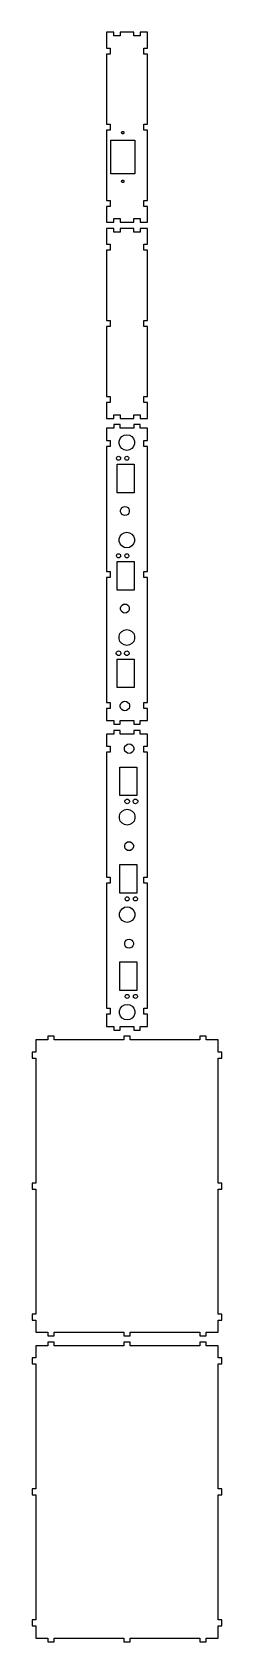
# Model space of a CAD drawing. Header units: metres. Extents: x -78 to 78, y -1243 to 78.
import ezdxf

# ---------------------------------------------------------------- set-up
doc = ezdxf.new("R2010")
doc.units = ezdxf.units.M

msp = doc.modelspace()

# ---------------------------------------------------------------- linework, layer by layer
for p, q in [((-10.75, 78), (-16.75, 78)), ((-16.75, 78), (-16.75, 65)), ((-10.75, 75), (-10.75, 78)), ((-5.75, 75), (-10.75, 75)), ((5.75, 78), (-5.75, 78)), ((-5.75, 78), (-5.75, 75)), ((5.75, 75), (5.75, 78)), ((10.75, 75), (5.75, 75)), ((16.75, 78), (10.75, 78)), ((10.75, 78), (10.75, 75)), ((16.75, 65), (16.75, 78)), ((-16.75, 65), (-13.75, 65)), ((-13.75, 60), (-16.75, 60)), ((-16.75, 60), (-16.75, 2.5)), ((-13.75, 65), (-13.75, 60)), ((13.75, 60), (13.75, 65)), ((13.75, 65), (16.75, 65)), ((16.75, 60), (13.75, 60)), ((16.75, 2.5), (16.75, 60)), ((-16.75, 2.5), (-13.75, 2.5)), ((-13.75, 2.5), (-13.75, -2.5)), ((13.75, -2.5), (13.75, 2.5)), ((13.75, 2.5), (16.75, 2.5)), ((-13.75, -2.5), (-16.75, -2.5)), ((-16.75, -2.5), (-16.75, -60)), ((-13.3262, -38.3057), (-13.3262, -10.5615)), ((-13.3262, -10.5615), (6.41797, -10.5615)), ((-4.4248, -4.43359), (-4.42188, -4.35547)), ((-4.42188, -4.51172), (-4.4248, -4.43359)), ((-4.42188, -4.35547), (-4.41211, -4.27734)), ((-4.41211, -4.58984), (-4.42188, -4.51172)), ((-4.41211, -4.27734), (-4.39648, -4.20117)), ((-4.39648, -4.66602), (-4.41211, -4.58984)), ((-4.39648, -4.20117), (-4.375, -4.12598)), ((-4.375, -4.74121), (-4.39648, -4.66602)), ((-4.375, -4.12598), (-4.34766, -4.05273)), ((-4.34766, -4.81445), (-4.375, -4.74121)), ((-4.34766, -4.05273), (-4.31348, -3.98242)), ((-4.31445, -4.88477), (-4.34766, -4.81445)), ((-4.27441, -4.95215), (-4.31445, -4.88477)), ((-4.31348, -3.98242), (-4.27441, -3.91406)), ((-4.27441, -3.91406), (-4.23047, -3.85059)), ((-4.23047, -5.0166), (-4.27441, -4.95215)), ((-4.23047, -3.85059), (-4.18066, -3.79004)), ((-4.18066, -5.07715), (-4.23047, -5.0166)), ((-4.18066, -3.79004), (-4.12695, -3.7334)), ((-4.12695, -5.13379), (-4.18066, -5.07715)), ((-4.12695, -3.7334), (-4.06836, -3.68164)), ((-4.06836, -5.18555), (-4.12695, -5.13379)), ((-4.06836, -3.68164), (-4.00586, -3.63477)), ((-4.00586, -5.23242), (-4.06836, -5.18555)), ((-4.00586, -3.63477), (-3.93945, -3.59277)), ((-3.93945, -5.27441), (-4.00586, -5.23242)), ((-3.93945, -3.59277), (-3.87012, -3.55664)), ((-3.87012, -5.31055), (-3.93945, -5.27441)), ((-3.87012, -3.55664), (-3.79883, -3.52539)), ((-3.79785, -5.3418), (-3.87012, -5.31055)), ((-3.79883, -3.52539), (-3.72363, -3.50098)), ((-3.72363, -5.36621), (-3.79785, -5.3418)), ((-3.72363, -3.50098), (-3.64844, -3.48242)), ((-3.64844, -5.38477), (-3.72363, -5.36621)), ((-3.64844, -3.48242), (-3.57129, -3.46973)), ((-3.57129, -5.39746), (-3.64844, -5.38477)), ((-3.57129, -3.46973), (-3.49316, -3.46289)), ((-3.49316, -5.40332), (-3.57129, -5.39746)), ((-3.49316, -3.46289), (-3.41504, -3.46289)), ((-3.41504, -5.40332), (-3.49316, -5.40332)), ((-3.41504, -3.46289), (-3.33691, -3.46973)), ((-3.33691, -5.39746), (-3.41504, -5.40332)), ((-3.33691, -3.46973), (-3.25977, -3.48242)), ((-3.25977, -5.38477), (-3.33691, -5.39746)), ((-3.25977, -3.48242), (-3.18457, -3.50098)), ((-3.18457, -5.36621), (-3.25977, -5.38477)), ((-3.18457, -3.50098), (-3.11035, -3.52539)), ((-3.11035, -5.3418), (-3.18457, -5.36621)), ((-3.11035, -3.52539), (-3.03809, -3.55664)), ((-3.03809, -5.31055), (-3.11035, -5.3418)), ((-3.03809, -3.55664), (-2.96875, -3.59277)), ((-2.96875, -5.27441), (-3.03809, -5.31055)), ((-2.96875, -3.59277), (-2.90234, -3.63477)), ((-2.90234, -5.23242), (-2.96875, -5.27441)), ((-2.90234, -3.63477), (-2.83984, -3.68164)), ((-2.83984, -5.18555), (-2.90234, -5.23242)), ((-2.83984, -3.68164), (-2.78125, -3.7334)), ((-2.78125, -5.13379), (-2.83984, -5.18555)), ((-2.78125, -3.7334), (-2.72754, -3.79004)), ((-2.72754, -5.07715), (-2.78125, -5.13379)), ((-2.72754, -3.79004), (-2.67773, -3.85059)), ((-2.67773, -5.0166), (-2.72754, -5.07715)), ((-2.67773, -3.85059), (-2.63379, -3.91406)), ((-2.63379, -4.95215), (-2.67773, -5.0166)), ((-2.63379, -3.91406), (-2.59473, -3.98242)), ((-2.59473, -4.88477), (-2.63379, -4.95215)), ((-2.59473, -3.98242), (-2.56055, -4.05273)), ((-2.56055, -4.81445), (-2.59473, -4.88477)), ((-2.56055, -4.05273), (-2.5332, -4.12598)), ((-2.5332, -4.74121), (-2.56055, -4.81445)), ((-2.5332, -4.12598), (-2.51172, -4.20117)), ((-2.51172, -4.66602), (-2.5332, -4.74121)), ((-2.51172, -4.20117), (-2.49609, -4.27734)), ((-2.49609, -4.58984), (-2.51172, -4.66602)), ((-2.49609, -4.27734), (-2.48633, -4.35547)), ((-2.48633, -4.51172), (-2.49609, -4.58984)), ((-2.48633, -4.35547), (-2.4834, -4.43359)), ((-2.4834, -4.43359), (-2.48633, -4.51172)), ((6.41797, -10.5615), (6.41797, -38.3057)), ((16.75, -2.5), (13.75, -2.5)), ((16.75, -60), (16.75, -2.5)), ((6.41797, -38.3057), (-13.3262, -38.3057)), ((-4.41699, -44.4336), (-4.41309, -44.3555)), ((-4.41309, -44.5107), (-4.41699, -44.4336)), ((-4.41309, -44.3555), (-4.4043, -44.2793)), ((-4.4043, -44.5879), (-4.41309, -44.5107)), ((-4.4043, -44.2793), (-4.38867, -44.2031)), ((-4.38867, -44.6641), (-4.4043, -44.5879)), ((-4.38867, -44.2031), (-4.36719, -44.1289)), ((-4.36719, -44.7383), (-4.38867, -44.6641)), ((-4.36719, -44.1289), (-4.33984, -44.0566)), ((-4.33984, -44.8105), (-4.36719, -44.7383)), ((-4.33984, -44.0566), (-4.30664, -43.9863)), ((-4.30664, -44.8809), (-4.33984, -44.8105)), ((-4.30664, -43.9863), (-4.26758, -43.9189)), ((-4.26758, -44.9482), (-4.30664, -44.8809)), ((-4.26758, -43.9189), (-4.22363, -43.8555)), ((-4.22363, -45.0117), (-4.26758, -44.9482)), ((-4.22363, -43.8555), (-4.1748, -43.7949)), ((-4.1748, -45.0713), (-4.22363, -45.0117)), ((-4.1748, -43.7949), (-4.12109, -43.7393)), ((-4.12109, -45.127), (-4.1748, -45.0713)), ((-4.12109, -43.7393), (-4.06348, -43.6885)), ((-4.0625, -45.1787), (-4.12109, -45.127)), ((-4.06348, -43.6885), (-4.00098, -43.6416)), ((-4.00098, -45.2256), (-4.0625, -45.1787)), ((-4.00098, -43.6416), (-3.93555, -43.5996)), ((-3.93555, -45.2666), (-4.00098, -45.2256)), ((-3.93555, -43.5996), (-3.86621, -43.5635)), ((-3.86719, -45.3027), (-3.93555, -45.2666)), ((-3.79492, -45.333), (-3.86719, -45.3027)), ((-3.86621, -43.5635), (-3.79492, -43.5332)), ((-3.79492, -43.5332), (-3.72168, -43.5088)), ((-3.72168, -45.3584), (-3.79492, -45.333)), ((-3.72168, -43.5088), (-3.64648, -43.4902)), ((-3.64648, -45.377), (-3.72168, -45.3584)), ((-3.64648, -43.4902), (-3.57031, -43.4785)), ((-3.57031, -45.3887), (-3.64648, -45.377)), ((-3.57031, -43.4785), (-3.49316, -43.4717)), ((-3.49316, -45.3955), (-3.57031, -45.3887)), ((-3.49316, -43.4717), (-3.41504, -43.4717)), ((-3.41504, -45.3955), (-3.49316, -45.3955)), ((-3.41504, -43.4717), (-3.33789, -43.4785)), ((-3.33789, -45.3887), (-3.41504, -45.3955)), ((-3.33789, -43.4785), (-3.26172, -43.4902)), ((-3.26172, -45.377), (-3.33789, -45.3887)), ((-3.26172, -43.4902), (-3.18652, -43.5088)), ((-3.18652, -45.3584), (-3.26172, -45.377)), ((-3.18652, -43.5088), (-3.11328, -43.5332)), ((-3.11328, -45.333), (-3.18652, -45.3584)), ((-3.11328, -43.5332), (-3.04102, -43.5645)), ((-3.04199, -45.3027), (-3.11328, -45.333)), ((-2.97266, -45.2666), (-3.04199, -45.3027)), ((-3.04102, -43.5645), (-2.97266, -43.5996)), ((-2.97266, -43.5996), (-2.90723, -43.6416)), ((-2.90723, -45.2256), (-2.97266, -45.2666)), ((-2.90723, -43.6416), (-2.8457, -43.6885)), ((-2.8457, -45.1787), (-2.90723, -45.2256)), ((-2.8457, -43.6885), (-2.78711, -43.7393)), ((-2.78711, -45.127), (-2.8457, -45.1787)), ((-2.78711, -43.7393), (-2.7334, -43.7959)), ((-2.7334, -45.0713), (-2.78711, -45.127)), ((-2.7334, -43.7959), (-2.68457, -43.8555)), ((-2.68457, -45.0117), (-2.7334, -45.0713)), ((-2.68457, -43.8555), (-2.64062, -43.9189)), ((-2.64062, -44.9482), (-2.68457, -45.0117)), ((-2.64062, -43.9189), (-2.60156, -43.9863)), ((-2.60156, -44.8809), (-2.64062, -44.9482)), ((-2.60156, -43.9863), (-2.56836, -44.0557)), ((-2.56836, -44.8105), (-2.60156, -44.8809)), ((-2.56836, -44.0557), (-2.54102, -44.1289)), ((-2.54102, -44.7383), (-2.56836, -44.8105)), ((-2.54102, -44.1289), (-2.51953, -44.2031)), ((-2.51953, -44.6641), (-2.54102, -44.7383)), ((-2.51953, -44.2031), (-2.50391, -44.2793)), ((-2.50391, -44.5879), (-2.51953, -44.6641)), ((-2.50391, -44.2793), (-2.49512, -44.3564)), ((-2.49512, -44.5107), (-2.50391, -44.5879)), ((-2.49512, -44.3564), (-2.49219, -44.4336)), ((-2.49219, -44.4336), (-2.49512, -44.5107)), ((-16.75, -60), (-13.75, -60)), ((-13.75, -65), (-16.75, -65)), ((-16.75, -65), (-16.75, -78)), ((-13.75, -60), (-13.75, -65)), ((13.75, -65), (13.75, -60)), ((13.75, -60), (16.75, -60)), ((16.75, -65), (13.75, -65)), ((16.75, -78), (16.75, -65)), ((-16.75, -78), (-10.75, -78)), ((-10.75, -75), (-5.75, -75)), ((-10.75, -78), (-10.75, -75)), ((-5.75, -75), (-5.75, -78)), ((-5.75, -78), (5.75, -78)), ((5.75, -78), (5.75, -75)), ((5.75, -75), (10.75, -75)), ((10.75, -75), (10.75, -78)), ((10.75, -78), (16.75, -78)), ((-10.75, -83), (-16.75, -83)), ((-16.75, -83), (-16.75, -96)), ((-10.75, -86), (-10.75, -83)), ((-5.75, -86), (-10.75, -86)), ((5.75, -83), (-5.75, -83)), ((-5.75, -83), (-5.75, -86)), ((5.75, -86), (5.75, -83)), ((10.75, -86), (5.75, -86)), ((16.75, -83), (10.75, -83)), ((10.75, -83), (10.75, -86)), ((16.75, -96), (16.75, -83)), ((-16.75, -96), (-13.75, -96)), ((-13.75, -101), (-16.75, -101)), ((-16.75, -101), (-16.75, -158.5)), ((-13.75, -96), (-13.75, -101)), ((13.75, -101), (13.75, -96)), ((13.75, -96), (16.75, -96)), ((16.75, -101), (13.75, -101)), ((16.75, -158.5), (16.75, -101)), ((-16.75, -158.5), (-13.75, -158.5)), ((-13.75, -158.5), (-13.75, -163.5)), ((13.75, -163.5), (13.75, -158.5)), ((13.75, -158.5), (16.75, -158.5)), ((-13.75, -163.5), (-16.75, -163.5)), ((-16.75, -163.5), (-16.75, -221)), ((16.75, -163.5), (13.75, -163.5)), ((16.75, -221), (16.75, -163.5)), ((-16.75, -221), (-13.75, -221)), ((-13.75, -221), (-13.75, -226)), ((13.75, -226), (13.75, -221)), ((13.75, -221), (16.75, -221)), ((-13.75, -226), (-16.75, -226)), ((-16.75, -226), (-16.75, -239)), ((-10.75, -236), (-5.75, -236)), ((-10.75, -239), (-10.75, -236)), ((-5.75, -236), (-5.75, -239)), ((5.75, -239), (5.75, -236)), ((5.75, -236), (10.75, -236)), ((10.75, -236), (10.75, -239)), ((16.75, -226), (13.75, -226)), ((16.75, -239), (16.75, -226)), ((-16.75, -239), (-10.75, -239)), ((-10.75, -247), (-16.75, -247)), ((-16.75, -247), (-16.75, -257)), ((-5.75, -244), (-10.75, -244)), ((-10.75, -244), (-10.75, -247)), ((-5.75, -239), (5.75, -239)), ((-5.75, -247), (-5.75, -244)), ((5.75, -247), (-5.75, -247)), ((10.75, -244), (5.75, -244)), ((5.75, -244), (5.75, -247)), ((10.75, -239), (16.75, -239)), ((10.75, -247), (10.75, -244)), ((16.75, -247), (10.75, -247)), ((16.75, -257), (16.75, -247)), ((-16.75, -257), (-13.75, -257)), ((-13.75, -262), (-16.75, -262)), ((-16.75, -262), (-16.75, -364.5)), ((-13.75, -257), (-13.75, -262)), ((-6.44824, -257.662), (-5.68457, -255.561)), ((-6.44824, -259.865), (-6.44824, -257.662)), ((-5.68457, -261.967), (-6.44824, -259.865)), ((-5.68457, -255.561), (-4.24609, -253.849)), ((-4.24609, -263.678), (-5.68457, -261.967)), ((-4.24609, -253.849), (-2.33691, -252.747)), ((-2.33691, -264.779), (-4.24609, -263.678)), ((-2.33691, -252.747), (-0.135742, -252.358)), ((-0.135742, -252.358), (2.06641, -252.747)), ((2.06641, -252.747), (3.97559, -253.849)), ((3.97559, -263.678), (2.06641, -264.779)), ((3.97559, -253.849), (5.41406, -255.561)), ((5.41406, -261.967), (3.97559, -263.678)), ((5.41406, -255.561), (6.17676, -257.662)), ((6.17676, -259.865), (5.41406, -261.967)), ((6.17676, -257.662), (6.17676, -259.865)), ((13.75, -262), (13.75, -257)), ((13.75, -257), (16.75, -257)), ((16.75, -262), (13.75, -262)), ((16.75, -364.5), (16.75, -262)), ((-8.58301, -271.396), (-8.38281, -270.846)), ((-8.58301, -271.974), (-8.58301, -271.396)), ((-8.38281, -272.525), (-8.58301, -271.974)), ((-8.38281, -270.846), (-8.00586, -270.396)), ((-8.00586, -272.974), (-8.38281, -272.525)), ((-8.11035, -299.936), (-8.11035, -276.435)), ((-8.11035, -276.435), (5.88867, -276.435)), ((-8.00586, -270.396), (-7.50586, -270.107)), ((-7.50586, -273.263), (-8.00586, -272.974)), ((-7.50586, -270.107), (-6.92871, -270.005)), ((-6.92871, -273.365), (-7.50586, -273.263)), ((-6.92871, -270.005), (-6.35156, -270.107)), ((-6.35156, -273.263), (-6.92871, -273.365)), ((-6.35156, -270.107), (-5.85059, -270.396)), ((-5.85059, -272.974), (-6.35156, -273.263)), ((-5.85059, -270.396), (-5.47363, -270.846)), ((-5.47363, -272.525), (-5.85059, -272.974)), ((-5.47363, -270.846), (-5.27344, -271.396)), ((-5.27344, -271.974), (-5.47363, -272.525)), ((-5.27344, -271.396), (-5.27344, -271.974)), ((-0.135742, -265.169), (-2.33691, -264.779)), ((-1.79004, -271.396), (-1.58984, -270.846)), ((-1.79004, -271.974), (-1.79004, -271.396)), ((-1.58984, -272.525), (-1.79004, -271.974)), ((-1.58984, -270.846), (-1.21289, -270.396)), ((-1.21289, -272.974), (-1.58984, -272.525)), ((-1.21289, -270.396), (-0.712891, -270.107)), ((-0.712891, -273.263), (-1.21289, -272.974)), ((-0.712891, -270.107), (-0.135742, -270.005)), ((-0.135742, -273.365), (-0.712891, -273.263)), ((2.06641, -264.779), (-0.135742, -265.169)), ((-0.135742, -270.005), (0.441406, -270.107)), ((0.441406, -273.263), (-0.135742, -273.365)), ((0.441406, -270.107), (0.942383, -270.396)), ((0.942383, -272.974), (0.441406, -273.263)), ((0.942383, -270.396), (1.31934, -270.846)), ((1.31934, -272.525), (0.942383, -272.974)), ((1.31934, -270.846), (1.51953, -271.396)), ((1.51953, -271.974), (1.31934, -272.525)), ((1.51953, -271.396), (1.51953, -271.974)), ((5.88867, -276.435), (5.88867, -299.936)), ((5.88867, -299.936), (-8.11035, -299.936)), ((-5.36426, -314.358), (-4.92578, -313.152)), ((-5.36426, -315.622), (-5.36426, -314.358)), ((-4.92578, -316.828), (-5.36426, -315.622)), ((-4.92578, -313.152), (-4.10059, -312.17)), ((-4.10059, -317.811), (-4.92578, -316.828)), ((-4.10059, -312.17), (-3.00586, -311.538)), ((-3.00586, -311.538), (-1.74219, -311.315)), ((-1.74219, -311.315), (-0.478516, -311.538)), ((-0.478516, -311.538), (0.616211, -312.17)), ((0.616211, -312.17), (1.44238, -313.152)), ((1.44238, -316.828), (0.616211, -317.811)), ((1.44238, -313.152), (1.87988, -314.358)), ((1.87988, -315.622), (1.44238, -316.828)), ((1.87988, -314.358), (1.87988, -315.622)), ((-3.00586, -318.441), (-4.10059, -317.811)), ((-1.74219, -318.665), (-3.00586, -318.441)), ((-0.478516, -318.441), (-1.74219, -318.665)), ((0.616211, -317.811), (-0.478516, -318.441)), ((-6.44824, -337.661), (-5.68457, -335.56)), ((-6.44824, -339.865), (-6.44824, -337.661)), ((-5.68457, -341.967), (-6.44824, -339.865)), ((-5.68457, -335.56), (-4.24609, -333.849)), ((-4.24609, -343.678), (-5.68457, -341.967)), ((-4.24609, -333.849), (-2.33691, -332.748)), ((-2.33691, -332.748), (-0.135742, -332.358)), ((-0.135742, -332.358), (2.06641, -332.748)), ((2.06641, -332.748), (3.97559, -333.849)), ((3.97559, -333.849), (5.41406, -335.56)), ((5.41406, -341.967), (3.97559, -343.678)), ((5.41406, -335.56), (6.17676, -337.661)), ((6.17676, -339.865), (5.41406, -341.967)), ((6.17676, -337.661), (6.17676, -339.865)), ((-8.58301, -351.396), (-8.38281, -350.846)), ((-8.58301, -351.975), (-8.58301, -351.396)), ((-8.38281, -352.525), (-8.58301, -351.975)), ((-8.38281, -350.846), (-8.00586, -350.396)), ((-8.00586, -352.974), (-8.38281, -352.525)), ((-8.11035, -379.935), (-8.11035, -356.436)), ((-8.11035, -356.436), (5.88867, -356.436)), ((-8.00586, -350.396), (-7.50586, -350.107)), ((-7.50586, -353.263), (-8.00586, -352.974)), ((-7.50586, -350.107), (-6.92871, -350.005)), ((-6.92871, -353.365), (-7.50586, -353.263)), ((-6.92871, -350.005), (-6.35156, -350.107)), ((-6.35156, -353.263), (-6.92871, -353.365)), ((-6.35156, -350.107), (-5.85059, -350.396)), ((-5.85059, -352.974), (-6.35156, -353.263)), ((-5.85059, -350.396), (-5.47363, -350.846)), ((-5.47363, -352.525), (-5.85059, -352.974)), ((-5.47363, -350.846), (-5.27344, -351.396)), ((-5.27344, -351.975), (-5.47363, -352.525)), ((-5.27344, -351.396), (-5.27344, -351.975)), ((-2.33691, -344.779), (-4.24609, -343.678)), ((-0.135742, -345.168), (-2.33691, -344.779)), ((-1.79004, -351.396), (-1.58984, -350.846)), ((-1.79004, -351.975), (-1.79004, -351.396)), ((-1.58984, -352.525), (-1.79004, -351.975)), ((-1.58984, -350.846), (-1.21289, -350.396)), ((-1.21289, -352.974), (-1.58984, -352.525)), ((-1.21289, -350.396), (-0.712891, -350.107)), ((-0.712891, -353.263), (-1.21289, -352.974)), ((-0.712891, -350.107), (-0.135742, -350.005)), ((-0.135742, -353.365), (-0.712891, -353.263)), ((2.06641, -344.779), (-0.135742, -345.168)), ((-0.135742, -350.005), (0.441406, -350.107)), ((0.441406, -353.263), (-0.135742, -353.365)), ((0.441406, -350.107), (0.942383, -350.396)), ((0.942383, -352.974), (0.441406, -353.263)), ((0.942383, -350.396), (1.31934, -350.846)), ((1.31934, -352.525), (0.942383, -352.974)), ((1.31934, -350.846), (1.51953, -351.396)), ((1.51953, -351.975), (1.31934, -352.525)), ((1.51953, -351.396), (1.51953, -351.975)), ((3.97559, -343.678), (2.06641, -344.779)), ((5.88867, -356.436), (5.88867, -379.935)), ((-16.75, -364.5), (-13.75, -364.5)), ((-13.75, -369.5), (-16.75, -369.5)), ((-16.75, -369.5), (-16.75, -472)), ((-13.75, -364.5), (-13.75, -369.5)), ((13.75, -369.5), (13.75, -364.5)), ((13.75, -364.5), (16.75, -364.5)), ((16.75, -369.5), (13.75, -369.5)), ((16.75, -472), (16.75, -369.5)), ((5.88867, -379.935), (-8.11035, -379.935)), ((-5.36426, -394.357), (-4.92578, -393.152)), ((-5.36426, -395.623), (-5.36426, -394.357)), ((-4.92578, -396.828), (-5.36426, -395.623)), ((-4.92578, -393.152), (-4.10059, -392.17)), ((-4.10059, -392.17), (-3.00586, -391.538)), ((-3.00586, -391.538), (-1.74219, -391.315)), ((-1.74219, -391.315), (-0.478516, -391.538)), ((-0.478516, -391.538), (0.616211, -392.17)), ((0.616211, -392.17), (1.44238, -393.152)), ((1.44238, -393.152), (1.87988, -394.357)), ((1.87988, -395.623), (1.44238, -396.828)), ((1.87988, -394.357), (1.87988, -395.623)), ((-4.10059, -397.81), (-4.92578, -396.828)), ((-3.00586, -398.442), (-4.10059, -397.81)), ((-1.74219, -398.665), (-3.00586, -398.442)), ((-0.478516, -398.442), (-1.74219, -398.665)), ((0.616211, -397.81), (-0.478516, -398.442)), ((1.44238, -396.828), (0.616211, -397.81)), ((-6.54492, -417.645), (-5.76953, -415.512)), ((-6.54492, -419.882), (-6.54492, -417.645)), ((-5.76953, -422.016), (-6.54492, -419.882)), ((-5.76953, -415.512), (-4.30859, -413.773)), ((-4.30859, -423.753), (-5.76953, -422.016)), ((-4.30859, -413.773), (-2.37012, -412.655)), ((-2.37012, -412.655), (-0.135742, -412.261)), ((-0.135742, -412.261), (2.09961, -412.655)), ((2.09961, -412.655), (4.03809, -413.773)), ((4.03809, -413.773), (5.49902, -415.512)), ((5.49902, -422.016), (4.03809, -423.753)), ((5.49902, -415.512), (6.27344, -417.645)), ((6.27344, -419.882), (5.49902, -422.016)), ((6.27344, -417.645), (6.27344, -419.882)), ((-8.77344, -431.363), (-8.5498, -430.749)), ((-8.77344, -432.008), (-8.77344, -431.363)), ((-8.5498, -432.622), (-8.77344, -432.008)), ((-8.5498, -430.749), (-8.12988, -430.248)), ((-8.12988, -433.122), (-8.5498, -432.622)), ((-8.12988, -430.248), (-7.57227, -429.927)), ((-7.57227, -433.444), (-8.12988, -433.122)), ((-7.57227, -429.927), (-6.92871, -429.812)), ((-6.92871, -433.559), (-7.57227, -433.444)), ((-6.92871, -429.812), (-6.28516, -429.927)), ((-6.28516, -433.444), (-6.92871, -433.559)), ((-6.28516, -429.927), (-5.72754, -430.248)), ((-5.72754, -433.122), (-6.28516, -433.444)), ((-5.72754, -430.248), (-5.30664, -430.749)), ((-5.30664, -432.622), (-5.72754, -433.122)), ((-5.30664, -430.749), (-5.08301, -431.363)), ((-5.08301, -432.008), (-5.30664, -432.622)), ((-5.08301, -431.363), (-5.08301, -432.008)), ((-2.37012, -424.871), (-4.30859, -423.753)), ((-0.135742, -425.267), (-2.37012, -424.871)), ((-1.98047, -431.363), (-1.75781, -430.749)), ((-1.98047, -432.008), (-1.98047, -431.363)), ((-1.75781, -432.622), (-1.98047, -432.008)), ((-1.75781, -430.749), (-1.33691, -430.248)), ((-1.33691, -433.122), (-1.75781, -432.622)), ((-1.33691, -430.248), (-0.779297, -429.927)), ((-0.779297, -433.444), (-1.33691, -433.122)), ((-0.779297, -429.927), (-0.135742, -429.812)), ((-0.135742, -433.559), (-0.779297, -433.444)), ((2.09961, -424.871), (-0.135742, -425.267)), ((-0.135742, -429.812), (0.507812, -429.927)), ((0.507812, -433.444), (-0.135742, -433.559)), ((0.507812, -429.927), (1.06543, -430.248)), ((1.06543, -433.122), (0.507812, -433.444)), ((1.06543, -430.248), (1.48633, -430.749)), ((1.48633, -432.622), (1.06543, -433.122)), ((1.48633, -430.749), (1.70898, -431.363)), ((1.70898, -432.008), (1.48633, -432.622)), ((1.70898, -431.363), (1.70898, -432.008)), ((4.03809, -423.753), (2.09961, -424.871)), ((-8.11035, -459.936), (-8.11035, -436.435)), ((-8.11035, -436.435), (5.88867, -436.435)), ((5.88867, -436.435), (5.88867, -459.936)), ((5.88867, -459.936), (-8.11035, -459.936)), ((-16.75, -472), (-13.75, -472)), ((-13.75, -472), (-13.75, -477)), ((-5.59473, -474.317), (-5.12891, -473.035)), ((-5.59473, -475.663), (-5.59473, -474.317)), ((-5.12891, -473.035), (-4.25098, -471.991)), ((-4.25098, -471.991), (-3.08594, -471.319)), ((-3.08594, -471.319), (-1.74219, -471.082)), ((-1.74219, -471.082), (-0.398438, -471.319)), ((-0.398438, -471.319), (0.766602, -471.991)), ((0.766602, -471.991), (1.64453, -473.035)), ((1.64453, -473.035), (2.11035, -474.317)), ((2.11035, -474.317), (2.11035, -475.663)), ((13.75, -477), (13.75, -472)), ((13.75, -472), (16.75, -472)), ((-13.75, -477), (-16.75, -477)), ((-16.75, -477), (-16.75, -487)), ((-16.75, -487), (-10.75, -487)), ((-10.75, -487), (-10.75, -490)), ((-5.75, -487), (5.75, -487)), ((-5.75, -490), (-5.75, -487)), ((-5.12891, -476.945), (-5.59473, -475.663)), ((-4.25098, -477.989), (-5.12891, -476.945)), ((-3.08594, -478.661), (-4.25098, -477.989)), ((-1.74219, -478.899), (-3.08594, -478.661)), ((-0.398438, -478.661), (-1.74219, -478.899)), ((0.766602, -477.989), (-0.398438, -478.661)), ((1.64453, -476.945), (0.766602, -477.989)), ((2.11035, -475.663), (1.64453, -476.945)), ((5.75, -487), (5.75, -490)), ((10.75, -490), (10.75, -487)), ((10.75, -487), (16.75, -487)), ((16.75, -477), (13.75, -477)), ((16.75, -487), (16.75, -477)), ((-10.75, -498), (-16.75, -498)), ((-16.75, -498), (-16.75, -508)), ((-10.75, -490), (-5.75, -490)), ((-5.75, -495), (-10.75, -495)), ((-10.75, -495), (-10.75, -498)), ((-5.75, -498), (-5.75, -495)), ((5.75, -498), (-5.75, -498)), ((5.75, -490), (10.75, -490)), ((10.75, -495), (5.75, -495)), ((5.75, -495), (5.75, -498)), ((10.75, -498), (10.75, -495)), ((16.75, -498), (10.75, -498)), ((16.75, -508), (16.75, -498)), ((-16.75, -508), (-13.75, -508)), ((-13.75, -513), (-16.75, -513)), ((-16.75, -513), (-16.75, -615.5)), ((-13.75, -508), (-13.75, -513)), ((-2.11035, -509.337), (-1.64453, -508.055)), ((-2.11035, -510.683), (-2.11035, -509.337)), ((-1.64453, -511.965), (-2.11035, -510.683)), ((-1.64453, -508.055), (-0.766602, -507.011)), ((-0.766602, -513.009), (-1.64453, -511.965)), ((-0.766602, -507.011), (0.398438, -506.339)), ((0.398438, -513.681), (-0.766602, -513.009)), ((0.398438, -506.339), (1.74219, -506.101)), ((1.74219, -513.918), (0.398438, -513.681)), ((1.74219, -506.101), (3.08594, -506.339)), ((3.08594, -513.681), (1.74219, -513.918)), ((3.08594, -506.339), (4.25098, -507.011)), ((4.25098, -513.009), (3.08594, -513.681)), ((4.25098, -507.011), (5.12891, -508.055)), ((5.12891, -511.965), (4.25098, -513.009)), ((5.12891, -508.055), (5.59473, -509.337)), ((5.59473, -510.683), (5.12891, -511.965)), ((5.59473, -509.337), (5.59473, -510.683)), ((13.75, -513), (13.75, -508)), ((13.75, -508), (16.75, -508)), ((16.75, -513), (13.75, -513)), ((16.75, -615.5), (16.75, -513)), ((-5.88867, -548.565), (-5.88867, -525.064)), ((-5.88867, -525.064), (8.11035, -525.064)), ((8.11035, -525.064), (8.11035, -548.565)), ((8.11035, -548.565), (-5.88867, -548.565)), ((-1.70898, -552.992), (-1.48633, -552.378)), ((-1.70898, -553.637), (-1.70898, -552.992)), ((-1.48633, -554.251), (-1.70898, -553.637)), ((-1.48633, -552.378), (-1.06543, -551.878)), ((-1.06543, -554.752), (-1.48633, -554.251)), ((-1.06543, -551.878), (-0.507812, -551.556)), ((-0.507812, -555.073), (-1.06543, -554.752)), ((-0.507812, -551.556), (0.135742, -551.441)), ((0.135742, -551.441), (0.779297, -551.556)), ((0.779297, -551.556), (1.33691, -551.878)), ((1.33691, -554.752), (0.779297, -555.073)), ((1.33691, -551.878), (1.75781, -552.378)), ((1.75781, -554.251), (1.33691, -554.752)), ((1.75781, -552.378), (1.98047, -552.992)), ((1.98047, -553.637), (1.75781, -554.251)), ((1.98047, -552.992), (1.98047, -553.637)), ((5.08301, -552.992), (5.30664, -552.378)), ((5.08301, -553.637), (5.08301, -552.992)), ((5.30664, -554.251), (5.08301, -553.637)), ((5.30664, -552.378), (5.72754, -551.878)), ((5.72754, -554.752), (5.30664, -554.251)), ((5.72754, -551.878), (6.28516, -551.556)), ((6.28516, -555.073), (5.72754, -554.752)), ((6.28516, -551.556), (6.92871, -551.441)), ((6.92871, -551.441), (7.57227, -551.556)), ((7.57227, -551.556), (8.12988, -551.878)), ((8.12988, -554.752), (7.57227, -555.073)), ((8.12988, -551.878), (8.5498, -552.378)), ((8.5498, -554.251), (8.12988, -554.752)), ((8.5498, -552.378), (8.77344, -552.992)), ((8.77344, -553.637), (8.5498, -554.251)), ((8.77344, -552.992), (8.77344, -553.637)), ((-6.27344, -565.118), (-5.49902, -562.984)), ((-6.27344, -567.355), (-6.27344, -565.118)), ((-5.49902, -569.488), (-6.27344, -567.355)), ((-5.49902, -562.984), (-4.03809, -561.247)), ((-4.03809, -561.247), (-2.09961, -560.129)), ((-2.09961, -560.129), (0.135742, -559.733)), ((0.135742, -555.188), (-0.507812, -555.073)), ((0.779297, -555.073), (0.135742, -555.188)), ((0.135742, -559.733), (2.37012, -560.129)), ((2.37012, -560.129), (4.30859, -561.247)), ((4.30859, -561.247), (5.76953, -562.984)), ((5.76953, -562.984), (6.54492, -565.118)), ((6.54492, -567.355), (5.76953, -569.488)), ((6.92871, -555.188), (6.28516, -555.073)), ((6.54492, -565.118), (6.54492, -567.355)), ((7.57227, -555.073), (6.92871, -555.188)), ((-4.03809, -571.227), (-5.49902, -569.488)), ((-2.09961, -572.345), (-4.03809, -571.227)), ((0.135742, -572.739), (-2.09961, -572.345)), ((2.37012, -572.345), (0.135742, -572.739)), ((4.30859, -571.227), (2.37012, -572.345)), ((5.76953, -569.488), (4.30859, -571.227)), ((-1.87988, -589.377), (-1.44238, -588.172)), ((-1.87988, -590.643), (-1.87988, -589.377)), ((-1.44238, -591.848), (-1.87988, -590.643)), ((-1.44238, -588.172), (-0.616211, -587.19)), ((-0.616211, -592.83), (-1.44238, -591.848)), ((-0.616211, -587.19), (0.478516, -586.558)), ((0.478516, -593.462), (-0.616211, -592.83)), ((0.478516, -586.558), (1.74219, -586.335)), ((1.74219, -593.685), (0.478516, -593.462)), ((1.74219, -586.335), (3.00586, -586.558)), ((3.00586, -593.462), (1.74219, -593.685)), ((3.00586, -586.558), (4.10059, -587.19)), ((4.10059, -592.83), (3.00586, -593.462)), ((4.10059, -587.19), (4.92578, -588.172)), ((4.92578, -591.848), (4.10059, -592.83)), ((4.92578, -588.172), (5.36426, -589.377)), ((5.36426, -590.643), (4.92578, -591.848)), ((5.36426, -589.377), (5.36426, -590.643)), ((-5.88867, -628.564), (-5.88867, -605.065)), ((-5.88867, -605.065), (8.11035, -605.065)), ((8.11035, -605.065), (8.11035, -628.564)), ((-16.75, -615.5), (-13.75, -615.5)), ((-13.75, -620.5), (-16.75, -620.5)), ((-16.75, -620.5), (-16.75, -723)), ((-13.75, -615.5), (-13.75, -620.5)), ((13.75, -620.5), (13.75, -615.5)), ((13.75, -615.5), (16.75, -615.5)), ((16.75, -620.5), (13.75, -620.5)), ((16.75, -723), (16.75, -620.5)), ((8.11035, -628.564), (-5.88867, -628.564)), ((-1.51953, -633.025), (-1.31934, -632.475)), ((-1.51953, -633.604), (-1.51953, -633.025)), ((-1.31934, -634.154), (-1.51953, -633.604)), ((-1.31934, -632.475), (-0.942383, -632.026)), ((-0.942383, -632.026), (-0.441406, -631.737)), ((-0.441406, -631.737), (0.135742, -631.635)), ((0.135742, -631.635), (0.712891, -631.737)), ((0.712891, -631.737), (1.21289, -632.026)), ((1.21289, -632.026), (1.58984, -632.475)), ((1.58984, -632.475), (1.79004, -633.025)), ((1.79004, -633.604), (1.58984, -634.154)), ((1.79004, -633.025), (1.79004, -633.604)), ((5.27344, -633.025), (5.47363, -632.475)), ((5.27344, -633.604), (5.27344, -633.025)), ((5.47363, -634.154), (5.27344, -633.604)), ((5.47363, -632.475), (5.85059, -632.026)), ((5.85059, -632.026), (6.35156, -631.737)), ((6.35156, -631.737), (6.92871, -631.635)), ((6.92871, -631.635), (7.50586, -631.737)), ((7.50586, -631.737), (8.00586, -632.026)), ((8.00586, -632.026), (8.38281, -632.475)), ((8.38281, -632.475), (8.58301, -633.025)), ((8.58301, -633.604), (8.38281, -634.154)), ((8.58301, -633.025), (8.58301, -633.604)), ((-6.17676, -645.135), (-5.41406, -643.033)), ((-6.17676, -647.339), (-6.17676, -645.135)), ((-5.41406, -643.033), (-3.97559, -641.322)), ((-3.97559, -641.322), (-2.06641, -640.221)), ((-2.06641, -640.221), (0.135742, -639.832)), ((-0.942383, -634.604), (-1.31934, -634.154)), ((-0.441406, -634.893), (-0.942383, -634.604)), ((0.135742, -634.995), (-0.441406, -634.893)), ((0.712891, -634.893), (0.135742, -634.995)), ((0.135742, -639.832), (2.33691, -640.221)), ((1.21289, -634.604), (0.712891, -634.893)), ((1.58984, -634.154), (1.21289, -634.604)), ((2.33691, -640.221), (4.24609, -641.322)), ((4.24609, -641.322), (5.68457, -643.033)), ((5.85059, -634.604), (5.47363, -634.154)), ((5.68457, -643.033), (6.44824, -645.135)), ((6.35156, -634.893), (5.85059, -634.604)), ((6.92871, -634.995), (6.35156, -634.893)), ((6.44824, -645.135), (6.44824, -647.339)), ((7.50586, -634.893), (6.92871, -634.995)), ((8.00586, -634.604), (7.50586, -634.893)), ((8.38281, -634.154), (8.00586, -634.604)), ((-5.41406, -649.44), (-6.17676, -647.339)), ((-3.97559, -651.151), (-5.41406, -649.44)), ((-2.06641, -652.252), (-3.97559, -651.151)), ((0.135742, -652.642), (-2.06641, -652.252)), ((2.33691, -652.252), (0.135742, -652.642)), ((4.24609, -651.151), (2.33691, -652.252)), ((5.68457, -649.44), (4.24609, -651.151)), ((6.44824, -647.339), (5.68457, -649.44)), ((-1.87988, -669.378), (-1.44238, -668.172)), ((-1.87988, -670.642), (-1.87988, -669.378)), ((-1.44238, -671.848), (-1.87988, -670.642)), ((-1.44238, -668.172), (-0.616211, -667.189)), ((-0.616211, -672.83), (-1.44238, -671.848)), ((-0.616211, -667.189), (0.478516, -666.559)), ((0.478516, -673.462), (-0.616211, -672.83)), ((0.478516, -666.559), (1.74219, -666.335)), ((1.74219, -673.685), (0.478516, -673.462)), ((1.74219, -666.335), (3.00586, -666.559)), ((3.00586, -673.462), (1.74219, -673.685)), ((3.00586, -666.559), (4.10059, -667.189)), ((4.10059, -672.83), (3.00586, -673.462)), ((4.10059, -667.189), (4.92578, -668.172)), ((4.92578, -671.848), (4.10059, -672.83)), ((4.92578, -668.172), (5.36426, -669.378)), ((5.36426, -670.642), (4.92578, -671.848)), ((5.36426, -669.378), (5.36426, -670.642)), ((-5.88867, -708.565), (-5.88867, -685.064)), ((-5.88867, -685.064), (8.11035, -685.064)), ((8.11035, -685.064), (8.11035, -708.565)), ((8.11035, -708.565), (-5.88867, -708.565)), ((-1.51953, -713.026), (-1.31934, -712.475)), ((-1.51953, -713.604), (-1.51953, -713.026)), ((-1.31934, -712.475), (-0.942383, -712.026)), ((-0.942383, -712.026), (-0.441406, -711.737)), ((-0.441406, -711.737), (0.135742, -711.635)), ((0.135742, -711.635), (0.712891, -711.737)), ((0.712891, -711.737), (1.21289, -712.026)), ((1.21289, -712.026), (1.58984, -712.475)), ((1.58984, -712.475), (1.79004, -713.026)), ((1.79004, -713.026), (1.79004, -713.604)), ((5.27344, -713.026), (5.47363, -712.475)), ((5.27344, -713.604), (5.27344, -713.026)), ((5.47363, -712.475), (5.85059, -712.026)), ((5.85059, -712.026), (6.35156, -711.737)), ((6.35156, -711.737), (6.92871, -711.635)), ((6.92871, -711.635), (7.50586, -711.737)), ((7.50586, -711.737), (8.00586, -712.026)), ((8.00586, -712.026), (8.38281, -712.475)), ((8.38281, -712.475), (8.58301, -713.026)), ((8.58301, -713.026), (8.58301, -713.604)), ((-16.75, -723), (-13.75, -723)), ((-13.75, -723), (-13.75, -728)), ((-6.17676, -725.135), (-5.41406, -723.033)), ((-6.17676, -727.338), (-6.17676, -725.135)), ((-5.41406, -723.033), (-3.97559, -721.322)), ((-3.97559, -721.322), (-2.06641, -720.221)), ((-2.06641, -720.221), (0.135742, -719.831)), ((-1.31934, -714.154), (-1.51953, -713.604)), ((-0.942383, -714.604), (-1.31934, -714.154)), ((-0.441406, -714.893), (-0.942383, -714.604)), ((0.135742, -714.995), (-0.441406, -714.893)), ((0.712891, -714.893), (0.135742, -714.995)), ((0.135742, -719.831), (2.33691, -720.221)), ((1.21289, -714.604), (0.712891, -714.893)), ((1.58984, -714.154), (1.21289, -714.604)), ((1.79004, -713.604), (1.58984, -714.154)), ((2.33691, -720.221), (4.24609, -721.322)), ((4.24609, -721.322), (5.68457, -723.033)), ((5.47363, -714.154), (5.27344, -713.604)), ((5.85059, -714.604), (5.47363, -714.154)), ((5.68457, -723.033), (6.44824, -725.135)), ((6.35156, -714.893), (5.85059, -714.604)), ((6.92871, -714.995), (6.35156, -714.893)), ((6.44824, -725.135), (6.44824, -727.338)), ((7.50586, -714.893), (6.92871, -714.995)), ((8.00586, -714.604), (7.50586, -714.893)), ((8.38281, -714.154), (8.00586, -714.604)), ((8.58301, -713.604), (8.38281, -714.154)), ((13.75, -728), (13.75, -723)), ((13.75, -723), (16.75, -723)), ((-13.75, -728), (-16.75, -728)), ((-16.75, -728), (-16.75, -738)), ((-16.75, -738), (-10.75, -738)), ((-10.75, -738), (-10.75, -741)), ((-5.41406, -729.439), (-6.17676, -727.338)), ((-5.75, -738), (5.75, -738)), ((-5.75, -741), (-5.75, -738)), ((-3.97559, -731.151), (-5.41406, -729.439)), ((-2.06641, -732.253), (-3.97559, -731.151)), ((0.135742, -732.642), (-2.06641, -732.253)), ((2.33691, -732.253), (0.135742, -732.642)), ((4.24609, -731.151), (2.33691, -732.253)), ((5.68457, -729.439), (4.24609, -731.151)), ((6.44824, -727.338), (5.68457, -729.439)), ((5.75, -738), (5.75, -741)), ((10.75, -741), (10.75, -738)), ((10.75, -738), (16.75, -738)), ((16.75, -728), (13.75, -728)), ((16.75, -738), (16.75, -728)), ((-65, -749), (-75, -749)), ((-75, -749), (-75, -759)), ((-60, -746), (-65, -746)), ((-65, -746), (-65, -749)), ((-60, -749), (-60, -746)), ((-2.5, -749), (-60, -749)), ((-10.75, -741), (-5.75, -741)), ((2.5, -746), (-2.5, -746)), ((-2.5, -746), (-2.5, -749)), ((2.5, -749), (2.5, -746)), ((60, -749), (2.5, -749)), ((5.75, -741), (10.75, -741)), ((65, -746), (60, -746)), ((60, -746), (60, -749)), ((65, -749), (65, -746)), ((75, -749), (65, -749)), ((75, -759), (75, -749)), ((-75, -759), (-78, -759)), ((-78, -759), (-78, -764)), ((-78, -764), (-75, -764)), ((-75, -764), (-75, -866.5)), ((78, -759), (75, -759)), ((75, -866.5), (75, -764)), ((75, -764), (78, -764)), ((78, -764), (78, -759)), ((-75, -866.5), (-78, -866.5)), ((-78, -866.5), (-78, -871.5)), ((-78, -871.5), (-75, -871.5)), ((-75, -871.5), (-75, -974)), ((78, -866.5), (75, -866.5)), ((75, -974), (75, -871.5)), ((75, -871.5), (78, -871.5)), ((78, -871.5), (78, -866.5)), ((-75, -974), (-78, -974)), ((-78, -974), (-78, -979)), ((78, -974), (75, -974)), ((78, -979), (78, -974)), ((-78, -979), (-75, -979)), ((-75, -979), (-75, -989)), ((-75, -989), (-65, -989)), ((-65, -989), (-65, -992)), ((-60, -989), (-2.5, -989)), ((-60, -992), (-60, -989)), ((-2.5, -989), (-2.5, -992)), ((2.5, -992), (2.5, -989)), ((2.5, -989), (60, -989)), ((60, -989), (60, -992)), ((65, -992), (65, -989)), ((65, -989), (75, -989)), ((75, -989), (75, -979)), ((75, -979), (78, -979)), ((-65, -1000), (-75, -1000)), ((-75, -1000), (-75, -1010)), ((-65, -992), (-60, -992)), ((-60, -997), (-65, -997)), ((-65, -997), (-65, -1000)), ((-60, -1000), (-60, -997)), ((-2.5, -1000), (-60, -1000)), ((-2.5, -992), (2.5, -992)), ((2.5, -997), (-2.5, -997)), ((-2.5, -997), (-2.5, -1000)), ((2.5, -1000), (2.5, -997)), ((60, -1000), (2.5, -1000)), ((60, -992), (65, -992)), ((65, -997), (60, -997)), ((60, -997), (60, -1000)), ((65, -1000), (65, -997)), ((75, -1000), (65, -1000)), ((75, -1010), (75, -1000)), ((-75, -1010), (-78, -1010)), ((-78, -1010), (-78, -1015)), ((-78, -1015), (-75, -1015)), ((-75, -1015), (-75, -1117.5)), ((78, -1010), (75, -1010)), ((75, -1117.5), (75, -1015)), ((75, -1015), (78, -1015)), ((78, -1015), (78, -1010)), ((-75, -1117.5), (-78, -1117.5)), ((-78, -1117.5), (-78, -1122.5)), ((-78, -1122.5), (-75, -1122.5)), ((-75, -1122.5), (-75, -1225)), ((78, -1117.5), (75, -1117.5)), ((75, -1225), (75, -1122.5)), ((75, -1122.5), (78, -1122.5)), ((78, -1122.5), (78, -1117.5)), ((-75, -1225), (-78, -1225)), ((-78, -1225), (-78, -1230)), ((78, -1225), (75, -1225)), ((78, -1230), (78, -1225)), ((-78, -1230), (-75, -1230)), ((-75, -1230), (-75, -1240)), ((-75, -1240), (-65, -1240)), ((-65, -1240), (-65, -1243)), ((-60, -1240), (-2.5, -1240)), ((-60, -1243), (-60, -1240)), ((-2.5, -1240), (-2.5, -1243)), ((2.5, -1243), (2.5, -1240)), ((2.5, -1240), (60, -1240)), ((60, -1240), (60, -1243)), ((65, -1243), (65, -1240)), ((65, -1240), (75, -1240)), ((75, -1240), (75, -1230)), ((75, -1230), (78, -1230)), ((-65, -1243), (-60, -1243)), ((-2.5, -1243), (2.5, -1243)), ((60, -1243), (65, -1243))]:
    msp.add_line(p, q)

doc.saveas('drawing.dxf')
